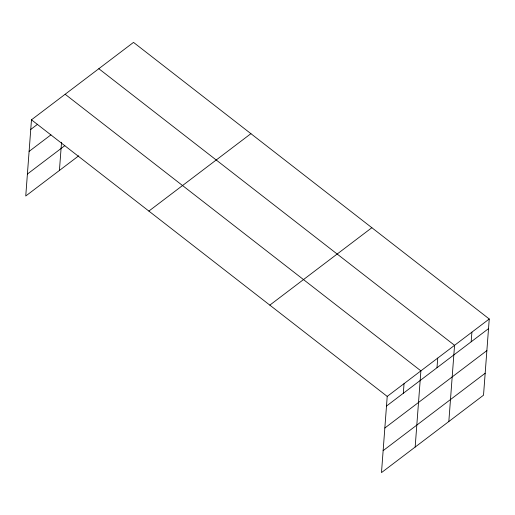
<?xml version="1.0" encoding="UTF-8"?>
<svg xmlns="http://www.w3.org/2000/svg" width="515" height="515" viewBox="0 0 515 515"><rect width="100%" height="100%" fill="white"/><g stroke="black" fill="none" stroke-linecap="round" stroke-linejoin="round"><path stroke-width="0.77" d="M489.25 318.997L387.216 396.408L381.486 472.609L483.521 395.198L489.25 318.997L133.514 42.391L31.479 119.802L25.75 196.003L78.75 155.794M59.418 170.459L61.543 142.249M403.329 393.273L404.05 383.636M415.161 447.065L420.89 370.864L65.148 94.258M436.997 367.729L437.724 358.086M448.829 421.515L454.558 345.314L98.822 68.714M471.18 341.793L471.907 332.156M30.752 129.445L37.614 124.237M29.104 151.41L50.927 134.853M27.404 174.038L64.813 145.655M148.874 211.086L250.908 133.668M269.821 305.131L371.856 227.714M386.495 406.045L488.523 328.634M384.84 428.017L486.875 350.599M383.141 450.644L485.175 373.233M31.479 119.802L387.216 396.408"/></g></svg>
